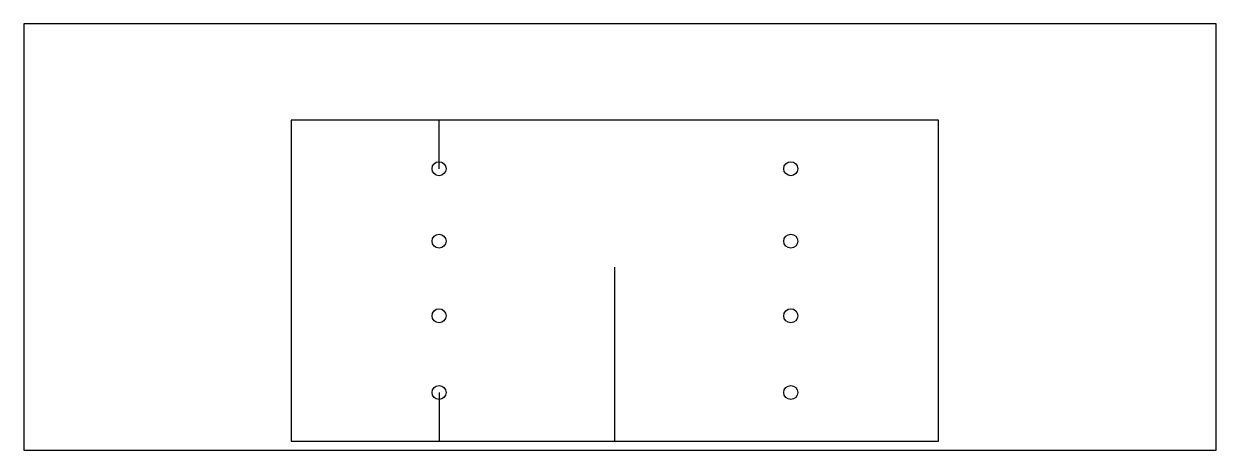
# Model space of a CAD drawing. Header units: millimetres. Extents: x -350 to 350, y -125 to 125.
import ezdxf

# ---------------------------------------------------------------- set-up
doc = ezdxf.new("R2010")
doc.units = ezdxf.units.MM
doc.layers.get('0').update_dxf_attribs({"linetype": 'CONTINUOUS'})

msp = doc.modelspace()

# ---------------------------------------------------------------- linework, layer by layer
for p, q in [((-106.25, 40.05), (-106.25, 68.55)), ((-3, -119.7), (-3, -17.7)), ((-106.25, -91.2), (-106.25, -119.7))]:
    msp.add_line(p, q)
for points in [[(-350, -125), (350, -125), (350, 125), (-350, 125)], [(-3, -119.7), (187, -119.7), (187, 68.55), (-193, 68.55), (-193, -119.7)]]:
    msp.add_lwpolyline(points, close=True)
for centre in [(-106.25, 40.05), (100.25, 40.05), (-106.25, -2.45), (100.25, -2.45), (-106.25, -46.2), (100.25, -46.2), (-106.25, -91.2), (100.25, -91.2)]:
    msp.add_circle(centre, 4.1)

doc.saveas('drawing.dxf')
